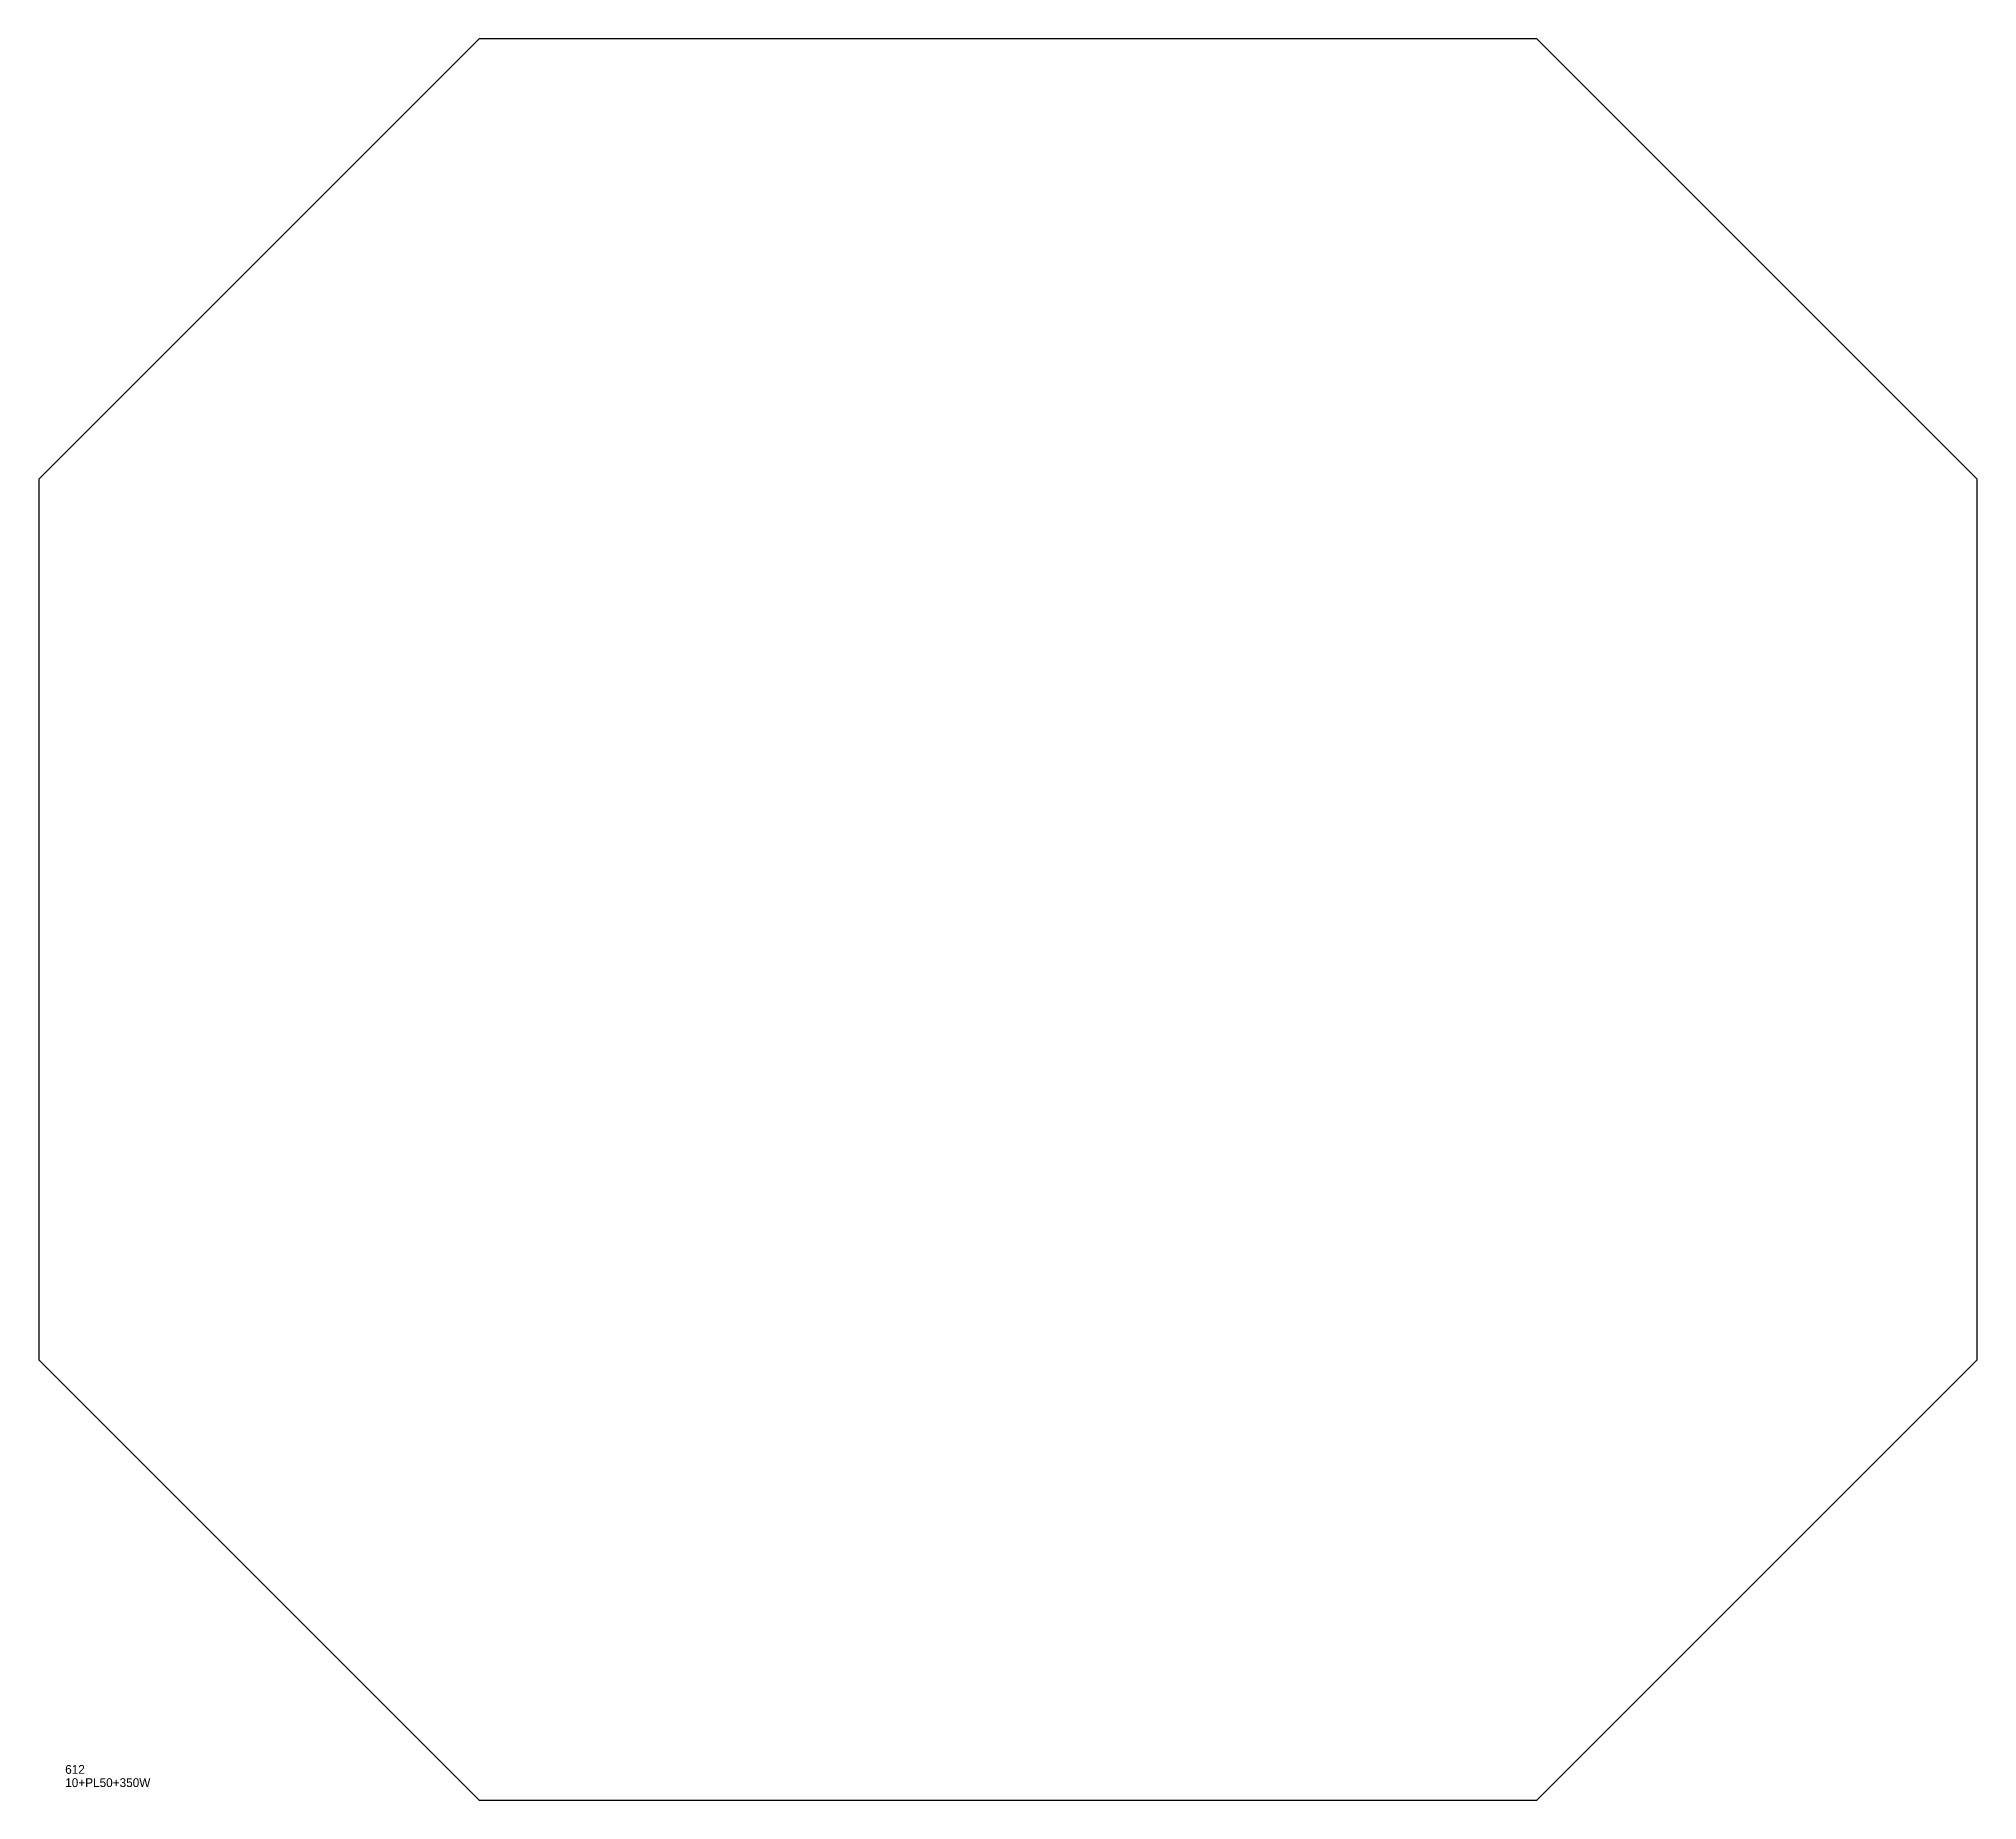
# Model space of a CAD drawing. Extents: x 0 to 2200, y 0 to 2000.
import ezdxf

# ---------------------------------------------------------------- set-up
doc = ezdxf.new("R2010")
doc.units = 0
for name, color, linetype in [('CUT', 7, 'CONTINUOUS'), ('SCRIBE', 3, 'CONTINUOUS'), ('TEXT', 7, 'CONTINUOUS')]:
    doc.layers.add(name, color=color, linetype=linetype)

msp = doc.modelspace()

# ---------------------------------------------------------------- linework, layer by layer
at = {"layer": 'CUT', "color": 7, "linetype": 'CONTINUOUS'}
for p, q in [((500, 2000), (0, 1500)), ((1700, 2000), (500, 2000)), ((2200, 1500), (1700, 2000)), ((0, 1500), (0, 500)), ((2200, 500), (2200, 1500)), ((0, 500), (500, 0)), ((1700, 0), (2200, 500)), ((500, 0), (1700, 0))]:
    msp.add_line(p, q, dxfattribs=at)

# ---------------------------------------------------------------- texts
at = {"layer": 'SCRIBE', "color": 3}
msp.add_text('612', height=10, dxfattribs=at).set_placement((30, 30))
at = {"layer": 'TEXT', "color": 7}
msp.add_text('10+PL50+350W', height=10, dxfattribs=at).set_placement((30, 15))

doc.saveas('drawing.dxf')
